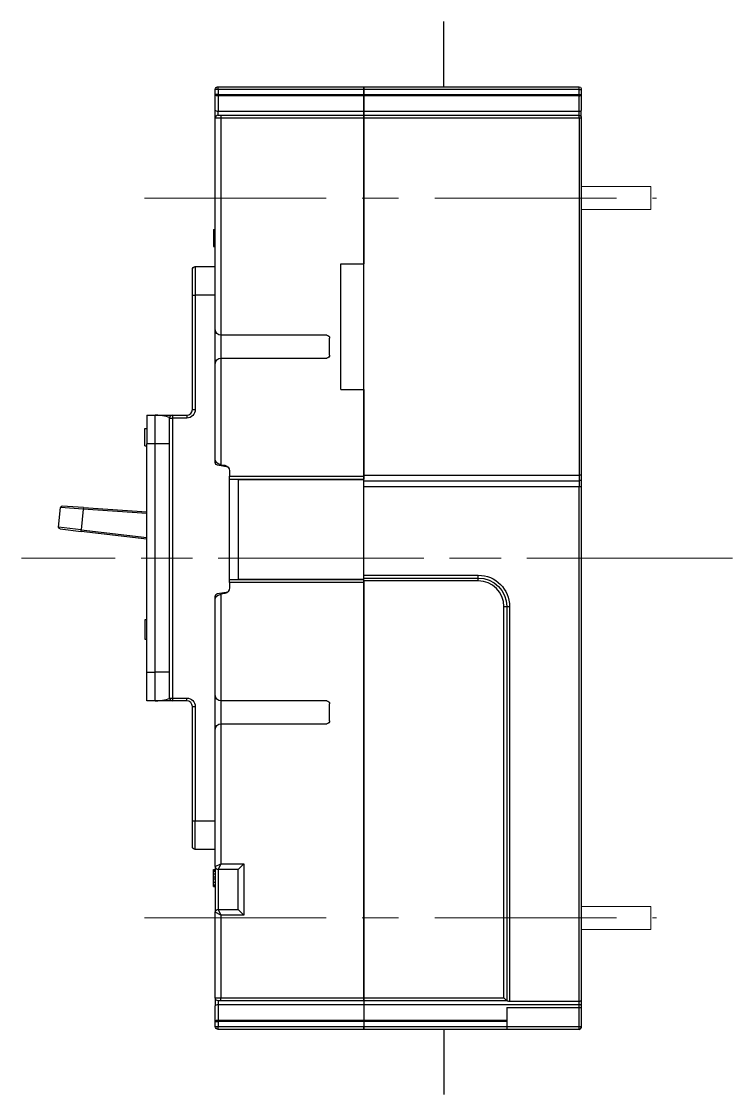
# Model space of a CAD drawing. Header units: millimetres. Extents: x 0 to 124, y 0 to 188.
import ezdxf

# ---------------------------------------------------------------- set-up
doc = ezdxf.new("R2010")
doc.units = ezdxf.units.MM
doc.linetypes.add('AM_ISO08W050', pattern=[18, 12, -1.5, 3, -1.5])
doc.linetypes.add('CENTER', pattern=[50.8, 31.75, -6.35, 6.35, -6.35])
doc.layers.add('1', color=2, linetype='Continuous')
doc.layers.add('AM_05_치수선', color=4, linetype='Continuous', lineweight=18)
doc.layers.add('AM_07_중심선', color=1, linetype='AM_ISO08W050', lineweight=18)

# ---------------------------------------------------------------- blocks, each defined once
blk = doc.blocks.new('canh hgm250')
at = {"layer": '1', "color": 7, "linetype": 'Continuous'}
for p, q in [((29878.74, 2733), (29878.74, 2744.41)), ((29839.24, 2733), (29864.74, 2733)), ((29839.24, 2732.5), (29839.24, 2733)), ((29864.74, 2733), (29864.74, 2732.5)), ((29864.74, 2732.5), (29864.74, 2733)), ((29864.74, 2733), (29902.44, 2733)), ((29902.44, 2732.5), (29902.44, 2733)), ((29902.74, 2732.7), (29902.74, 2732.5)), ((29838.74, 2731.61), (29838.74, 2732.5)), ((29839.24, 2732.5), (29838.74, 2732.5)), ((29838.74, 2728.9), (29838.74, 2731.61)), ((29839.24, 2731.61), (29838.74, 2731.61)), ((29864.74, 2732.5), (29839.24, 2732.5)), ((29839.24, 2732.5), (29839.24, 2731.61)), ((29839.24, 2731.61), (29864.74, 2731.61)), ((29839.24, 2731.41), (29839.24, 2731.61)), ((29864.74, 2731.41), (29839.24, 2731.41)), ((29839.24, 2731.41), (29839.24, 2728.7)), ((29864.74, 2732.5), (29864.74, 2731.61)), ((29864.74, 2731.61), (29864.74, 2732.5)), ((29902.44, 2732.5), (29864.74, 2732.5)), ((29864.74, 2731.61), (29864.74, 2731.41)), ((29864.74, 2731.41), (29864.74, 2731.61)), ((29864.74, 2731.61), (29902.44, 2731.61)), ((29864.74, 2731.41), (29864.74, 2728.7)), ((29864.74, 2728.7), (29864.74, 2731.41)), ((29902.44, 2731.41), (29864.74, 2731.41)), ((29902.44, 2732.5), (29902.74, 2732.5)), ((29902.44, 2731.61), (29902.44, 2732.5)), ((29902.44, 2731.61), (29902.74, 2731.61)), ((29902.44, 2731.41), (29902.44, 2731.61)), ((29902.44, 2728.7), (29902.44, 2731.41)), ((29902.74, 2732.5), (29902.74, 2731.61)), ((29902.74, 2731.61), (29902.74, 2731.53)), ((29902.74, 2731.53), (29902.74, 2728.82)), ((29838.74, 2727.5), (29838.74, 2728.9)), ((29839.74, 2727.5), (29838.74, 2727.5)), ((29838.74, 2690.5), (29838.74, 2727.5)), ((29839.24, 2728.7), (29864.74, 2728.7)), ((29839.24, 2728), (29839.24, 2728.7)), ((29839.24, 2728), (29839.74, 2728)), ((29839.74, 2728), (29864.74, 2728)), ((29839.74, 2728), (29839.74, 2727.5)), ((29864.74, 2727.5), (29839.74, 2727.5)), ((29839.74, 2727.5), (29839.74, 2689.5)), ((29864.74, 2728.7), (29864.74, 2728)), ((29864.74, 2728), (29864.74, 2728.7)), ((29864.74, 2728.7), (29902.44, 2728.7)), ((29864.74, 2728), (29864.74, 2727.5)), ((29864.74, 2727.5), (29864.74, 2728)), ((29864.74, 2728), (29902.44, 2728)), ((29864.74, 2727.5), (29864.74, 2702)), ((29864.74, 2665), (29864.74, 2727.5)), ((29902.44, 2727.5), (29864.74, 2727.5)), ((29902.44, 2728), (29902.44, 2728.7)), ((29902.44, 2727.5), (29902.44, 2728)), ((29902.74, 2727.5), (29902.44, 2727.5)), ((29902.44, 2727.5), (29902.44, 2665)), ((29902.74, 2727.7), (29902.74, 2728.82)), ((29902.74, 2727.7), (29902.74, 2727.5)), ((29902.74, 2727.5), (29902.74, 2665)), ((29838.44, 2708.01), (29838.74, 2708.01)), ((29838.44, 2708.01), (29838.74, 2708.01)), ((29838.44, 2708.01), (29838.44, 2708.01)), ((29838.44, 2707.48), (29838.74, 2707.48)), ((29838.44, 2706.78), (29838.74, 2706.78)), ((29838.44, 2706.26), (29838.74, 2706.26)), ((29838.44, 2705.53), (29838.74, 2705.53)), ((29838.44, 2705.01), (29838.74, 2705.01)), ((29838.44, 2705.01), (29838.74, 2705.01)), ((29838.44, 2705.01), (29838.44, 2705.01)), ((29834.74, 2696.5), (29834.74, 2701)), ((29835.24, 2701.5), (29838.74, 2701.5)), ((29835.24, 2701.5), (29835.24, 2696.5)), ((29860.74, 2702), (29864.74, 2702)), ((29860.74, 2680), (29860.74, 2702)), ((29834.74, 2676.5), (29834.74, 2696.5)), ((29834.74, 2696.5), (29835.24, 2696.5)), ((29838.74, 2696.5), (29835.24, 2696.5)), ((29835.24, 2696.5), (29835.24, 2676.5)), ((29838.74, 2684.5), (29838.74, 2690.5)), ((29858.24, 2689.5), (29839.74, 2689.5)), ((29839.74, 2689.5), (29839.74, 2685.5)), ((29858.74, 2686), (29858.74, 2689)), ((29838.74, 2667.85), (29838.74, 2684.5)), ((29839.74, 2685.5), (29858.24, 2685.5)), ((29839.74, 2685.5), (29839.74, 2666.84)), ((29860.74, 2680), (29864.74, 2680)), ((29864.74, 2680), (29864.74, 2664.81)), ((29834.74, 2676.5), (29835.24, 2676.5)), ((29826.74, 2675.5), (29828.24, 2675.5)), ((29826.74, 2675.5), (29826.74, 2670.5)), ((29828.24, 2670.5), (29828.24, 2675.5)), ((29830.74, 2675), (29831.24, 2675)), ((29830.74, 2626), (29830.74, 2675)), ((29831.24, 2675.5), (29833.74, 2675.5)), ((29831.24, 2675.5), (29831.24, 2675)), ((29833.74, 2675), (29831.24, 2675)), ((29831.24, 2675), (29831.24, 2626)), ((29833.74, 2675.5), (29833.74, 2675)), ((29826.44, 2673.15), (29826.74, 2673.15)), ((29826.44, 2670.15), (29826.44, 2673.15)), ((29826.44, 2670.15), (29826.74, 2670.15)), ((29828.24, 2670.5), (29826.74, 2670.5)), ((29826.74, 2630.5), (29826.74, 2670.5)), ((29828.24, 2630.5), (29828.24, 2670.5)), ((29830.74, 2670.5), (29828.24, 2670.5)), ((29838.74, 2667.22), (29838.74, 2667.85)), ((29840.97, 2666.42), (29839.15, 2666.73)), ((29839.74, 2666.84), (29839.58, 2666.86)), ((29839.74, 2666.84), (29840.4, 2666.73)), ((29841.24, 2665.74), (29841.24, 2664.81)), ((29841.24, 2664.81), (29864.74, 2664.81)), ((29841.24, 2664.31), (29841.24, 2664.81)), ((29841.24, 2664.31), (29864.74, 2664.31)), ((29841.24, 2646.69), (29841.24, 2664.31)), ((29864.74, 2664.19), (29842.74, 2664.19)), ((29842.74, 2664.19), (29842.74, 2646.81)), ((29864.74, 2665), (29902.44, 2665)), ((29864.74, 2664), (29864.74, 2665)), ((29864.74, 2664.81), (29864.74, 2664.31)), ((29864.74, 2647), (29864.74, 2664)), ((29864.74, 2664), (29902.44, 2664)), ((29864.74, 2663), (29864.74, 2664)), ((29902.74, 2665), (29902.44, 2665)), ((29902.44, 2665), (29902.44, 2664)), ((29902.44, 2664), (29902.44, 2663)), ((29902.74, 2665), (29902.74, 2664.3)), ((29902.74, 2664.3), (29902.74, 2663)), ((29864.74, 2647.5), (29864.74, 2663)), ((29864.74, 2663), (29902.44, 2663)), ((29902.44, 2663), (29902.74, 2663)), ((29902.44, 2572.93), (29902.44, 2663)), ((29902.74, 2663), (29902.74, 2573.08)), ((29815.66, 2659.35), (29811.97, 2659.6)), ((29811.33, 2655.93), (29811.65, 2659.33)), ((29815.64, 2659.05), (29811.65, 2659.33)), ((29815.64, 2659.05), (29815.3, 2655.46)), ((29815.66, 2659.35), (29815.64, 2659.05)), ((29826.74, 2658.3), (29815.64, 2659.05)), ((29815.66, 2659.35), (29826.74, 2658.6)), ((29815.3, 2655.46), (29811.33, 2655.93)), ((29811.59, 2655.6), (29815.27, 2655.16)), ((29815.27, 2655.16), (29815.3, 2655.46)), ((29826.74, 2653.78), (29815.27, 2655.16)), ((29815.3, 2655.46), (29826.74, 2654.08)), ((29864.74, 2646.69), (29841.24, 2646.69)), ((29841.24, 2646.19), (29841.24, 2646.69)), ((29842.74, 2646.81), (29864.74, 2646.81)), ((29864.74, 2647.5), (29884.74, 2647.5)), ((29864.74, 2647), (29864.74, 2647.5)), ((29864.74, 2647), (29884.74, 2647)), ((29864.74, 2646.5), (29864.74, 2647)), ((29864.74, 2646.5), (29864.74, 2646.19)), ((29884.74, 2646.5), (29864.74, 2646.5)), ((29864.74, 2573.5), (29864.74, 2646.5)), ((29884.74, 2647), (29884.74, 2647.5)), ((29884.74, 2646.5), (29884.74, 2647)), ((29839.15, 2644.27), (29840.97, 2644.59)), ((29864.74, 2646.19), (29841.24, 2646.19)), ((29841.24, 2646.19), (29841.24, 2645.27)), ((29864.74, 2646.19), (29864.74, 2573.5)), ((29838.74, 2643.16), (29838.74, 2643.78)), ((29838.74, 2626.5), (29838.74, 2643.16)), ((29839.58, 2644.14), (29839.74, 2644.17)), ((29840.4, 2644.28), (29839.74, 2644.17)), ((29839.74, 2644.17), (29839.74, 2625.5)), ((29889.24, 2642), (29889.74, 2642)), ((29889.24, 2573.5), (29889.24, 2642)), ((29889.74, 2642), (29890.24, 2642)), ((29889.74, 2642), (29889.74, 2573)), ((29890.24, 2642), (29890.24, 2572.93)), ((29826.74, 2639.7), (29826.44, 2639.7)), ((29826.44, 2639.7), (29826.44, 2636.3)), ((29826.44, 2636.3), (29826.74, 2636.3)), ((29826.74, 2630.5), (29828.24, 2630.5)), ((29826.74, 2625.5), (29826.74, 2630.5)), ((29828.24, 2625.5), (29828.24, 2630.5)), ((29830.74, 2630.5), (29828.24, 2630.5)), ((29830.74, 2626), (29831.24, 2626)), ((29831.24, 2626), (29833.74, 2626)), ((29831.24, 2626), (29831.24, 2625.5)), ((29833.74, 2625.5), (29833.74, 2626)), ((29838.74, 2620.5), (29838.74, 2626.5)), ((29828.24, 2625.5), (29826.74, 2625.5)), ((29833.74, 2625.5), (29831.24, 2625.5)), ((29834.74, 2624.5), (29835.24, 2624.5)), ((29834.74, 2604.5), (29834.74, 2624.5)), ((29835.24, 2624.5), (29835.24, 2604.5)), ((29858.24, 2625.5), (29839.74, 2625.5)), ((29839.74, 2625.5), (29839.74, 2621.5)), ((29858.74, 2622), (29858.74, 2625)), ((29838.74, 2596.5), (29838.74, 2620.5)), ((29839.74, 2621.5), (29858.24, 2621.5)), ((29839.74, 2621.5), (29839.74, 2597)), ((29834.74, 2600), (29834.74, 2604.5)), ((29834.74, 2604.5), (29835.24, 2604.5)), ((29835.24, 2604.5), (29838.74, 2604.5)), ((29835.24, 2599.5), (29835.24, 2604.5)), ((29838.74, 2599.5), (29835.24, 2599.5)), ((29838.44, 2595.91), (29838.74, 2595.91)), ((29838.44, 2595.7), (29838.74, 2595.7)), ((29838.74, 2596.5), (29839.74, 2597)), ((29838.74, 2596.5), (29838.74, 2588.5)), ((29839.74, 2597), (29839.24, 2596)), ((29842.74, 2596), (29839.24, 2596)), ((29839.24, 2596), (29839.24, 2589)), ((29839.74, 2597), (29843.74, 2597)), ((29842.74, 2596), (29843.74, 2597)), ((29842.74, 2589), (29842.74, 2596)), ((29843.74, 2597), (29843.74, 2588)), ((29838.44, 2595.24), (29838.74, 2595.24)), ((29838.44, 2593.79), (29838.74, 2593.79)), ((29838.44, 2593.31), (29838.74, 2593.31)), ((29838.44, 2593.11), (29838.74, 2593.11)), ((29838.74, 2573.5), (29838.74, 2588.5)), ((29839.74, 2588), (29838.74, 2588.5)), ((29839.24, 2589), (29842.74, 2589)), ((29839.24, 2589), (29839.74, 2588)), ((29842.74, 2589), (29843.74, 2588)), ((29843.74, 2588), (29839.74, 2588)), ((29839.74, 2588), (29839.74, 2573.5)), ((29838.74, 2573.5), (29838.74, 2572.11)), ((29838.74, 2573.5), (29839.74, 2573.5)), ((29839.74, 2573.5), (29864.74, 2573.5)), ((29839.74, 2573), (29839.74, 2573.5)), ((29864.74, 2573.5), (29864.74, 2573)), ((29864.74, 2573), (29864.74, 2573.5)), ((29864.74, 2573.5), (29889.24, 2573.5)), ((29889.24, 2573.5), (29889.74, 2573)), ((29902.74, 2573.08), (29902.74, 2572.19)), ((29838.74, 2569.4), (29838.74, 2572.11)), ((29839.74, 2573), (29839.24, 2573)), ((29839.24, 2573), (29839.24, 2572.31)), ((29864.74, 2572.31), (29839.24, 2572.31)), ((29839.24, 2572.31), (29839.24, 2569.6)), ((29864.74, 2573), (29839.74, 2573)), ((29864.74, 2573), (29864.74, 2572.31)), ((29864.74, 2573), (29864.74, 2572.31)), ((29889.74, 2573), (29864.74, 2573)), ((29864.74, 2572.31), (29864.74, 2569.6)), ((29864.74, 2572.31), (29864.74, 2569.6)), ((29902.44, 2572.31), (29864.74, 2572.31)), ((29889.8, 2573), (29889.74, 2573)), ((29889.74, 2571.84), (29902.44, 2571.84)), ((29889.74, 2571.84), (29889.74, 2569.6)), ((29890.24, 2572.93), (29902.44, 2572.93)), ((29902.44, 2572.31), (29902.44, 2572.93)), ((29902.44, 2571.84), (29902.44, 2572.31)), ((29902.44, 2568.5), (29902.44, 2571.84)), ((29902.74, 2572.19), (29902.74, 2571.77)), ((29902.74, 2571.77), (29902.74, 2568.5)), ((29838.74, 2568.5), (29838.74, 2569.4)), ((29838.74, 2569.4), (29839.24, 2569.4)), ((29839.24, 2569.6), (29864.74, 2569.6)), ((29839.24, 2569.4), (29839.24, 2569.6)), ((29864.74, 2569.4), (29839.24, 2569.4)), ((29839.24, 2569.4), (29839.24, 2568.5)), ((29864.74, 2569.6), (29864.74, 2569.4)), ((29864.74, 2569.4), (29864.74, 2569.6)), ((29864.74, 2569.6), (29889.74, 2569.6)), ((29864.74, 2569.4), (29864.74, 2568.5)), ((29864.74, 2569.4), (29864.74, 2568.5)), ((29889.74, 2569.4), (29864.74, 2569.4)), ((29889.74, 2569.6), (29889.74, 2569.4)), ((29889.74, 2569.4), (29889.74, 2568.5)), ((29838.74, 2568.5), (29839.24, 2568.5)), ((29839.24, 2568.5), (29864.74, 2568.5)), ((29839.24, 2568), (29839.24, 2568.5)), ((29864.74, 2568), (29839.24, 2568)), ((29864.74, 2568.5), (29864.74, 2568)), ((29864.74, 2568), (29864.74, 2568.5)), ((29864.74, 2568.5), (29889.74, 2568.5)), ((29889.74, 2568), (29864.74, 2568)), ((29878.74, 2568), (29878.74, 2556.6)), ((29889.74, 2568.5), (29902.44, 2568.5)), ((29889.74, 2568.5), (29889.74, 2568)), ((29902.44, 2568), (29889.74, 2568)), ((29902.44, 2568.5), (29902.74, 2568.5)), ((29902.44, 2568), (29902.44, 2568.5)), ((29902.74, 2568.5), (29902.74, 2568.3))]:
    blk.add_line(p, q, dxfattribs=at)
at = {"layer": '1', "color": 7, "linetype": 'Continuous', "extrusion": (1e-16, 0, -1)}
for centre, radius, start, end in [((-29839.24, 2732.5), 0.5, 0, 90), ((-29835.24, 2701), 0.5, 0, 90), ((-29839.74, 2690.5), 1, 270, 0), ((-29839.74, 2684.5), 1, 0, 90), ((-29839.74, 2667.85), 1, 279.4623, 0), ((-29839.74, 2643.16), 1, 0, 80.5377), ((-29839.74, 2626.5), 1, 270, 0), ((-29839.74, 2620.5), 1, 0, 90), ((-29835.24, 2600), 0.5, 270, 0), ((-29839.24, 2568.5), 0.5, 270, 0)]:
    blk.add_arc(centre, radius, start, end, dxfattribs=at)
at = {"layer": '1', "color": 7, "linetype": 'Continuous', "extrusion": (0, 0, -1)}
for centre, radius, start, end in [((-29902.44, 2732.7), 0.3, 90, 180), ((-29902.44, 2727.7), 0.3, 90, 180), ((-29858.24, 2689), 0.5, 90, 180), ((-29858.24, 2686), 0.5, 180, 270), ((-29833.74, 2676.5), 1.5, 180, 270), ((-29839.24, 2667.22), 0.5, 279.7824, 0), ((-29840.24, 2665.74), 1, 99.4623, 180), ((-29902.44, 2664.3), 0.3, 180, 270), ((-29811.63, 2655.9), 0.3, 276.8581, 5.3581), ((-29884.74, 2642), 5.5, 90, 180), ((-29884.74, 2642), 5, 90, 180), ((-29840.24, 2645.27), 1, 180, 260.5377), ((-29839.24, 2643.78), 0.5, 0, 80.2176), ((-29833.74, 2624.5), 1.5, 90, 180), ((-29858.24, 2625), 0.5, 90, 180), ((-29858.24, 2622), 0.5, 180, 270), ((-29839.24, 2588.5), 0.5, 0, 90), ((-29839.24, 2573.5), 0.5, 270, 0)]:
    blk.add_arc(centre, radius, start, end, dxfattribs=at)
at = {"layer": '1', "color": 7, "linetype": 'Continuous'}
for centre, radius, start, end in [((29839.24, 2727.5), 0.5, 90, 180), ((29833.74, 2676.5), 1, 270, 0), ((29831.24, 2675), 0.5, 90, 180), ((29811.95, 2659.3), 0.3, 86.1419, 174.6419), ((29884.74, 2642), 4.5, 0, 90), ((29831.24, 2626), 0.5, 180, 270), ((29833.74, 2624.5), 1, 0, 90), ((29839.24, 2596.5), 0.5, 180, 270), ((29902.44, 2568.3), 0.3, 270, 0)]:
    blk.add_arc(centre, radius, start, end, dxfattribs=at)
for centre, major_axis, start_param, end_param in [((29839.24, 2731.61), (0.5, 0), 3.141593, 4.712389), ((29902.44, 2731.53), (-0.3, 0), 1.570796, 3.141593), ((29839.24, 2728.9), (0.5, 0), 3.141593, 4.712389), ((29902.44, 2728.82), (-0.3, 0), 1.570796, 3.141593), ((29839.24, 2572.11), (-0.5, 0), 4.712389, 6.283185), ((29902.44, 2572.19), (-0.3, 0), 3.141593, 4.712389), ((29839.24, 2569.4), (-0.5, 0), 4.712389, 6.283185)]:
    blk.add_ellipse(centre, major_axis=major_axis, ratio=0.393919, start_param=start_param, end_param=end_param, dxfattribs=at)
at = {"layer": '1', "color": 7, "linetype": 'Continuous', "extrusion": (1e-16, 0, -1)}
for centre, major_axis, ratio, start_param, end_param in [((29843.49, 2664.19), (-0.75, 0), 0.666667, 0, 0.238347), ((29843.49, 2646.81), (-0.75, 0), 0.666667, 6.044838, 6.283185), ((29902.44, 2571.77), (-0.3, 0), 0.205258, 1.570796, 3.141593)]:
    blk.add_ellipse(centre, major_axis=major_axis, ratio=ratio, start_param=start_param, end_param=end_param, dxfattribs=at)
at = {"layer": '1', "color": 7, "linetype": 'Continuous'}
for points, degree in [([(29838.44, 2708.01), (29838.44, 2707.83), (29838.44, 2707.66), (29838.44, 2707.48)], 3), ([(29838.44, 2707.48), (29838.44, 2707.25), (29838.44, 2707.02), (29838.44, 2706.78)], 3), ([(29838.44, 2706.78), (29838.44, 2706.61), (29838.44, 2706.43), (29838.44, 2706.26)], 3), ([(29838.44, 2706.26), (29838.44, 2706.02), (29838.44, 2705.77), (29838.44, 2705.53)], 3), ([(29838.44, 2705.53), (29838.44, 2705.36), (29838.44, 2705.18), (29838.44, 2705.01)], 3), ([(29838.44, 2595.98), (29838.74, 2595.98)], 1), ([(29838.44, 2595.91), (29838.44, 2595.96), (29838.44, 2595.98), (29838.44, 2595.98)], 3), ([(29838.44, 2595.7), (29838.44, 2595.8), (29838.44, 2595.87), (29838.44, 2595.91)], 3), ([(29838.44, 2595.24), (29838.44, 2595.42), (29838.44, 2595.57), (29838.44, 2595.7)], 3), ([(29838.44, 2594.71), (29838.44, 2594.94), (29838.44, 2595.12), (29838.44, 2595.24)], 3), ([(29838.44, 2594.71), (29838.74, 2594.71)], 1), ([(29838.44, 2594.52), (29838.44, 2594.52), (29838.44, 2594.71), (29838.44, 2594.71)], 3), ([(29838.44, 2594.33), (29838.44, 2594.33), (29838.44, 2594.52), (29838.44, 2594.52)], 3), ([(29838.44, 2594.33), (29838.74, 2594.33)], 1), ([(29838.44, 2593.79), (29838.44, 2593.91), (29838.44, 2594.09), (29838.44, 2594.33)], 3), ([(29838.44, 2593.31), (29838.44, 2593.45), (29838.44, 2593.6), (29838.44, 2593.79)], 3), ([(29838.44, 2593.11), (29838.44, 2593.15), (29838.44, 2593.22), (29838.44, 2593.31)], 3), ([(29838.44, 2593.03), (29838.44, 2593.03), (29838.44, 2593.06), (29838.44, 2593.11)], 3), ([(29838.44, 2593.03), (29838.74, 2593.03)], 1)]:
    blk.add_open_spline(points, degree=degree, dxfattribs=at)
for points, knots in [([(29830.74, 2675), (29830.74, 2675.1), (29830.35, 2675.23), (29829.4, 2675.43), (29828.81, 2675.5), (29828.24, 2675.5)], [0, 0, 0, 0, 0.5, 0.5, 1, 1, 1, 1]), ([(29828.24, 2675.5), (29828.96, 2675.5), (29829.69, 2675.5), (29830.82, 2675.5), (29831.24, 2675.5), (29831.24, 2675.5)], [0, 0, 0, 0, 0.500117, 0.500117, 1, 1, 1, 1]), ([(29828.24, 2625.5), (29828.81, 2625.5), (29829.4, 2625.58), (29830.35, 2625.78), (29830.74, 2625.9), (29830.74, 2626)], [0, 0, 0, 0, 0.5, 0.5, 1, 1, 1, 1]), ([(29831.24, 2625.5), (29831.24, 2625.5), (29830.82, 2625.5), (29829.69, 2625.5), (29828.96, 2625.5), (29828.24, 2625.5)], [0, 0, 0, 0, 0.5, 0.5, 1, 1, 1, 1]), ([(29902.44, 2572.93), (29902.47, 2572.93), (29902.5, 2572.93), (29902.56, 2572.94), (29902.59, 2572.95), (29902.64, 2572.97), (29902.66, 2572.98), (29902.7, 2573.01), (29902.71, 2573.02), (29902.73, 2573.05), (29902.74, 2573.06), (29902.74, 2573.08), (29902.74, 2573.08), (29902.74, 2573.08)], [0, 0, 0, 0, 0.186241, 0.186241, 0.371706, 0.371706, 0.56837, 0.56837, 0.788258, 0.788258, 0.991713, 0.991713, 1, 1, 1, 1]), ([(29889.8, 2573), (29889.83, 2573), (29889.86, 2573), (29889.94, 2572.98), (29889.98, 2572.97), (29890.08, 2572.95), (29890.13, 2572.94), (29890.21, 2572.93), (29890.22, 2572.93), (29890.24, 2572.93)], [0, 0, 0, 0, 0.295251, 0.295251, 0.587962, 0.587962, 0.912496, 0.912496, 1, 1, 1, 1])]:
    blk.add_open_spline(points, degree=3, knots=knots, dxfattribs=at)
at = {"layer": 'AM_05_치수선', "color": 7, "ltscale": 5}
for p, q in [((29902.74, 2715.5), (29914.94, 2715.5)), ((29914.94, 2715.5), (29914.94, 2711.5)), ((29902.74, 2711.5), (29914.94, 2711.5)), ((29902.74, 2589.5), (29914.94, 2589.5)), ((29914.94, 2589.5), (29914.94, 2585.5)), ((29902.74, 2585.5), (29914.94, 2585.5))]:
    blk.add_line(p, q, dxfattribs=at)
at = {"layer": 'AM_07_중심선', "color": 1, "linetype": 'CENTER'}
for p, q in [((29826.37, 2713.5), (29915.94, 2713.5)), ((29826.37, 2587.5), (29915.94, 2587.5))]:
    blk.add_line(p, q, dxfattribs=at)
at = {"layer": 'AM_07_중심선', "ltscale": 3}
blk.add_line((29929.25, 2650.5), (29804.83, 2650.5), dxfattribs=at)

msp = doc.modelspace()

# ---------------------------------------------------------------- block references
msp.add_blockref('canh hgm250', (-29804.83, -2556.6))

doc.saveas('drawing.dxf')
